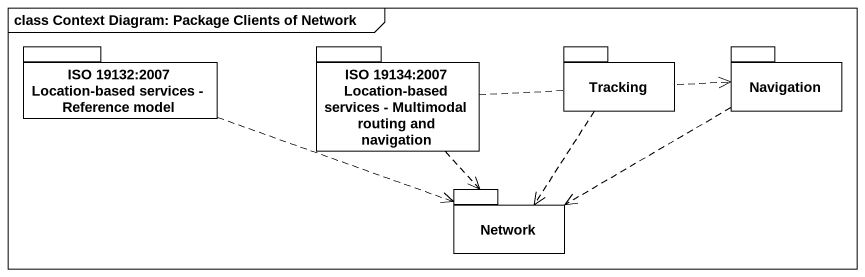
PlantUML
@startuml
mainframe class Context Diagram: Package Clients of Network
package "ISO 19132:2007 Location-based services - Reference model" as ISO_19132_2007_Location {
}
package "ISO 19134:2007 Location-based services - Multimodal routing and navigation" as ISO_19134_2007_Location {
}
package Tracking {
}
package Navigation {
}
package "Network" as Network_ {
}
ISO_19132_2007_Location .right.> Network_
ISO_19134_2007_Location .right.> Navigation
ISO_19134_2007_Location ..> Network_
Tracking ..> Network_
Navigation .left.> Network_
@enduml
